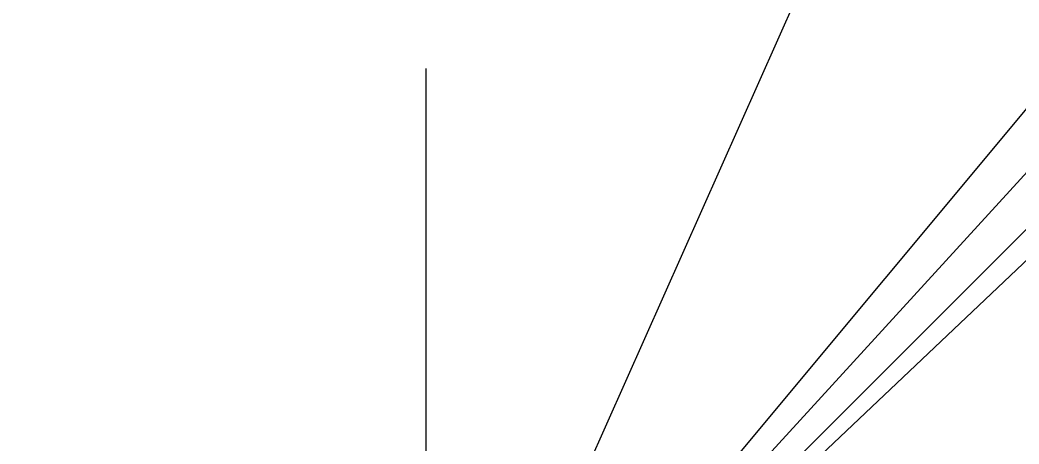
# Model space of a CAD drawing. Header units: metres. Extents: x -22 to 77824, y -11323 to 77824.
# Drawn here: x -1.066 to 1.558, y 1.013 to 2.127 of the extents above; entities that cross this region are included whole.
import ezdxf

# ---------------------------------------------------------------- set-up
doc = ezdxf.new("R2010")
doc.units = ezdxf.units.M

msp = doc.modelspace()

# ---------------------------------------------------------------- linework, layer by layer
at = {"layer": 'MCD_Layer_0'}
for p in [(65536.047518, 65536.04739), (40402.648807, 38318.586307), (27779.886903, 30404.449403), (5964.139695, 13392.287202), (5971.034226, 7172.397507)]:
    msp.add_line(p, (0, 0), dxfattribs=at)
for centre, radius, start, end in [((10613.615327, -686.794313), 10635.812933, 176.297621, 159.90383), ((2982.069847, -137.546623), 2985.2403, 177.35913, 147.873631), ((226.968843, 274.541186), 356.213024, 230.418761, 28.547835)]:
    msp.add_arc(centre, radius, start, end, dxfattribs=at)
at = {"layer": 'MCD_Layer_1'}
for p in [(77824.047518, 77824.04739), (2, 2.000001), (0, 2)]:
    msp.add_line(p, (0, 0), dxfattribs=at)

doc.saveas('drawing.dxf')
